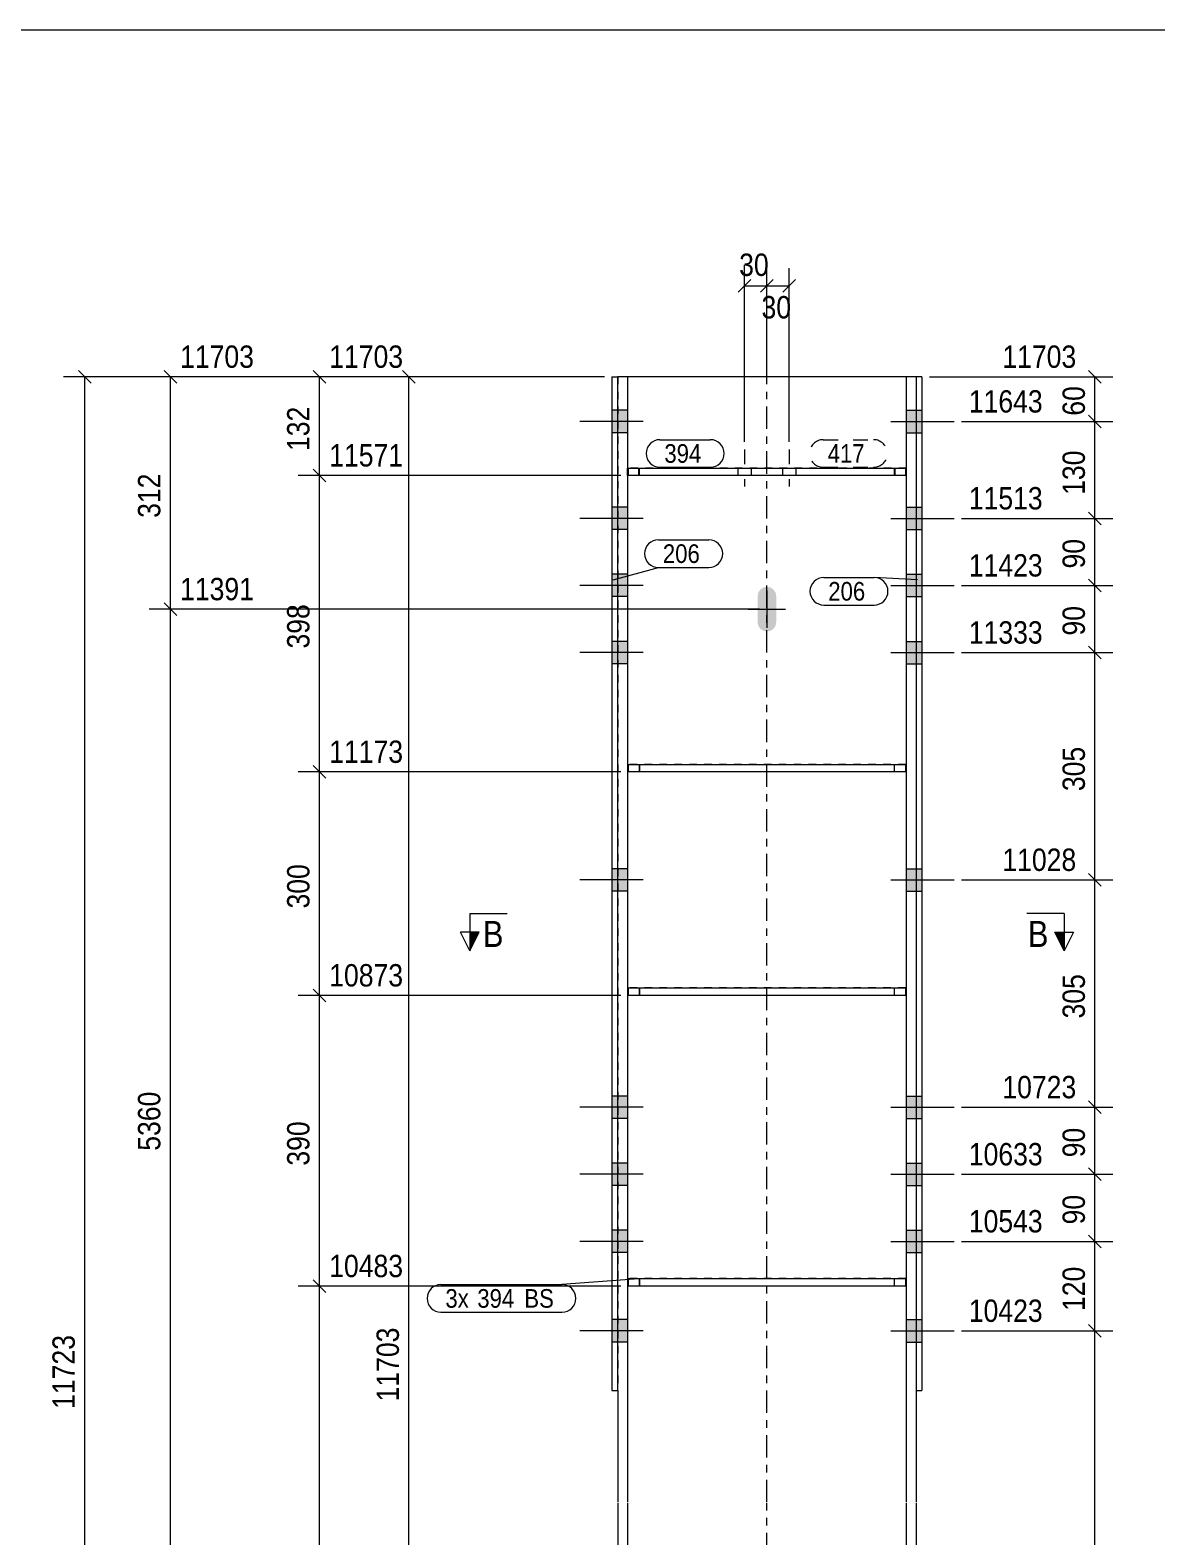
# Model space of a CAD drawing. Header units: millimetres. Extents: x 2 to 579, y 1 to 405.
# Drawn here: x 148.7 to 299.7, y 203 to 405 of the extents above; entities that cross this region are included whole.
import ezdxf

# ---------------------------------------------------------------- set-up
doc = ezdxf.new("R2010")
doc.units = ezdxf.units.MM
for name, pattern in [('XKITLINE00', [0]), ('XKITLINE01', [4, 1, -1, 1, -1]), ('XKITLINE02', [4, 2, -2]), ('XKITLINE03', [6, 3, -1, 1, -1])]:
    doc.linetypes.add(name, pattern=pattern)
for name, color, linetype, lineweight in [('Bolt', 3, 'Continuous', 0), ('Dimensions', 7, 'Continuous', 0), ('DrawingSheet', 5, 'Continuous', 0), ('Part', 2, 'Continuous', 0), ('PartMark', 7, 'Continuous', 0), ('Section', 6, 'Continuous', 0)]:
    doc.layers.add(name, color=color, linetype=linetype, lineweight=lineweight)
doc.styles.add('ARIAL', font='ARIAL.TTF')

# ---------------------------------------------------------------- blocks, each defined once
blk = doc.blocks.new('*A5')
at = {"layer": 'Bolt'}
blk.add_hatch(color=3, dxfattribs=at).paths.add_polyline_path([(247.53, 324.31), (247.05, 324.41), (246.65, 324.68), (246.38, 325.08), (246.28, 325.56), (246.28, 329.06), (246.38, 329.54), (246.65, 329.94), (247.05, 330.22), (247.53, 330.31), (248.01, 330.22), (248.42, 329.94), (248.69, 329.54), (248.78, 329.06), (248.78, 325.56), (248.69, 325.08), (248.42, 324.68), (248.01, 324.41)], flags=17)
at = {"layer": 'Bolt', "color": 3, "linetype": 'XKITLINE00', "lineweight": 0}
for p, q in [((247.53, 329.81), (247.53, 324.81)), ((245.03, 327.31), (250.03, 327.31))]:
    blk.add_line(p, q, dxfattribs=at)
blk = doc.blocks.new('*A7')
at = {"layer": 'Bolt'}
for points in [[(267.53, 350.99), (266.23, 350.99), (266.23, 353.99), (267.53, 353.99)], [(267.53, 350.99), (266.23, 350.99), (266.23, 353.99), (267.53, 353.99)], [(268.33, 350.99), (267.53, 350.99), (267.53, 353.99), (268.33, 353.99)], [(268.33, 350.99), (267.53, 350.99), (267.53, 353.99), (268.33, 353.99)], [(267.53, 337.99), (266.23, 337.99), (266.23, 340.99), (267.53, 340.99)], [(267.53, 337.99), (266.23, 337.99), (266.23, 340.99), (267.53, 340.99)], [(268.33, 337.99), (267.53, 337.99), (267.53, 340.99), (268.33, 340.99)], [(268.33, 337.99), (267.53, 337.99), (267.53, 340.99), (268.33, 340.99)], [(267.53, 328.99), (266.23, 328.99), (266.23, 331.99), (267.53, 331.99)], [(267.53, 328.99), (266.23, 328.99), (266.23, 331.99), (267.53, 331.99)], [(268.33, 328.99), (267.53, 328.99), (267.53, 331.99), (268.33, 331.99)], [(268.33, 328.99), (267.53, 328.99), (267.53, 331.99), (268.33, 331.99)], [(267.53, 319.99), (266.23, 319.99), (266.23, 322.99), (267.53, 322.99)], [(267.53, 319.99), (266.23, 319.99), (266.23, 322.99), (267.53, 322.99)], [(268.33, 319.99), (267.53, 319.99), (267.53, 322.99), (268.33, 322.99)], [(268.33, 319.99), (267.53, 319.99), (267.53, 322.99), (268.33, 322.99)], [(267.53, 289.49), (266.23, 289.49), (266.23, 292.49), (267.53, 292.49)], [(267.53, 289.49), (266.23, 289.49), (266.23, 292.49), (267.53, 292.49)], [(268.33, 289.49), (267.53, 289.49), (267.53, 292.49), (268.33, 292.49)], [(268.33, 289.49), (267.53, 289.49), (267.53, 292.49), (268.33, 292.49)], [(267.53, 258.99), (266.23, 258.99), (266.23, 261.99), (267.53, 261.99)], [(267.53, 258.99), (266.23, 258.99), (266.23, 261.99), (267.53, 261.99)], [(268.33, 258.99), (267.53, 258.99), (267.53, 261.99), (268.33, 261.99)], [(268.33, 258.99), (267.53, 258.99), (267.53, 261.99), (268.33, 261.99)], [(267.53, 249.99), (266.23, 249.99), (266.23, 252.99), (267.53, 252.99)], [(267.53, 249.99), (266.23, 249.99), (266.23, 252.99), (267.53, 252.99)], [(268.33, 249.99), (267.53, 249.99), (267.53, 252.99), (268.33, 252.99)], [(268.33, 249.99), (267.53, 249.99), (267.53, 252.99), (268.33, 252.99)], [(267.53, 240.99), (266.23, 240.99), (266.23, 243.99), (267.53, 243.99)], [(267.53, 240.99), (266.23, 240.99), (266.23, 243.99), (267.53, 243.99)], [(268.33, 240.99), (267.53, 240.99), (267.53, 243.99), (268.33, 243.99)], [(268.33, 240.99), (267.53, 240.99), (267.53, 243.99), (268.33, 243.99)], [(267.53, 228.99), (266.23, 228.99), (266.23, 231.99), (267.53, 231.99)], [(267.53, 228.99), (266.23, 228.99), (266.23, 231.99), (267.53, 231.99)], [(268.33, 228.99), (267.53, 228.99), (267.53, 231.99), (268.33, 231.99)], [(268.33, 228.99), (267.53, 228.99), (267.53, 231.99), (268.33, 231.99)]]:
    blk.add_hatch(color=3, dxfattribs=at).paths.add_polyline_path(points, flags=17)
at = {"layer": 'Bolt', "color": 3, "linetype": 'XKITLINE00', "lineweight": 0}
for p, q in [((266.23, 353.99), (267.53, 353.99)), ((266.23, 353.99), (267.53, 353.99)), ((267.53, 353.99), (268.33, 353.99)), ((267.53, 353.99), (268.33, 353.99)), ((264.13, 352.49), (272.63, 352.49)), ((264.13, 352.49), (272.63, 352.49)), ((266.23, 350.99), (267.53, 350.99)), ((266.23, 350.99), (267.53, 350.99)), ((267.53, 350.99), (268.33, 350.99)), ((267.53, 350.99), (268.33, 350.99)), ((264.13, 339.49), (272.63, 339.49)), ((264.13, 339.49), (272.63, 339.49)), ((266.23, 340.99), (267.53, 340.99)), ((266.23, 340.99), (267.53, 340.99)), ((267.53, 340.99), (268.33, 340.99)), ((267.53, 340.99), (268.33, 340.99)), ((266.23, 337.99), (267.53, 337.99)), ((266.23, 337.99), (267.53, 337.99)), ((267.53, 337.99), (268.33, 337.99)), ((267.53, 337.99), (268.33, 337.99)), ((266.23, 331.99), (267.53, 331.99)), ((266.23, 331.99), (267.53, 331.99)), ((267.53, 331.99), (268.33, 331.99)), ((267.53, 331.99), (268.33, 331.99)), ((264.13, 330.49), (272.63, 330.49)), ((264.13, 330.49), (272.63, 330.49)), ((266.23, 328.99), (267.53, 328.99)), ((266.23, 328.99), (267.53, 328.99)), ((267.53, 328.99), (268.33, 328.99)), ((267.53, 328.99), (268.33, 328.99)), ((264.13, 321.49), (272.63, 321.49)), ((264.13, 321.49), (272.63, 321.49)), ((266.23, 322.99), (267.53, 322.99)), ((266.23, 322.99), (267.53, 322.99)), ((267.53, 322.99), (268.33, 322.99)), ((267.53, 322.99), (268.33, 322.99)), ((266.23, 319.99), (267.53, 319.99)), ((266.23, 319.99), (267.53, 319.99)), ((267.53, 319.99), (268.33, 319.99)), ((267.53, 319.99), (268.33, 319.99)), ((264.13, 290.99), (272.63, 290.99)), ((264.13, 290.99), (272.63, 290.99)), ((266.23, 292.49), (267.53, 292.49)), ((266.23, 292.49), (267.53, 292.49)), ((267.53, 292.49), (268.33, 292.49)), ((267.53, 292.49), (268.33, 292.49)), ((266.23, 289.49), (267.53, 289.49)), ((266.23, 289.49), (267.53, 289.49)), ((267.53, 289.49), (268.33, 289.49)), ((267.53, 289.49), (268.33, 289.49)), ((266.23, 261.99), (267.53, 261.99)), ((266.23, 261.99), (267.53, 261.99)), ((267.53, 261.99), (268.33, 261.99)), ((267.53, 261.99), (268.33, 261.99)), ((264.13, 260.49), (272.63, 260.49)), ((264.13, 260.49), (272.63, 260.49)), ((266.23, 258.99), (267.53, 258.99)), ((266.23, 258.99), (267.53, 258.99)), ((267.53, 258.99), (268.33, 258.99)), ((267.53, 258.99), (268.33, 258.99)), ((266.23, 252.99), (267.53, 252.99)), ((266.23, 252.99), (267.53, 252.99)), ((267.53, 252.99), (268.33, 252.99)), ((267.53, 252.99), (268.33, 252.99)), ((264.13, 251.49), (272.63, 251.49)), ((264.13, 251.49), (272.63, 251.49)), ((266.23, 249.99), (267.53, 249.99)), ((266.23, 249.99), (267.53, 249.99)), ((267.53, 249.99), (268.33, 249.99)), ((267.53, 249.99), (268.33, 249.99)), ((264.13, 242.49), (272.63, 242.49)), ((264.13, 242.49), (272.63, 242.49)), ((266.23, 243.99), (267.53, 243.99)), ((266.23, 243.99), (267.53, 243.99)), ((267.53, 243.99), (268.33, 243.99)), ((267.53, 243.99), (268.33, 243.99)), ((266.23, 240.99), (267.53, 240.99)), ((266.23, 240.99), (267.53, 240.99)), ((267.53, 240.99), (268.33, 240.99)), ((267.53, 240.99), (268.33, 240.99)), ((264.13, 230.49), (272.63, 230.49)), ((264.13, 230.49), (272.63, 230.49)), ((266.23, 231.99), (267.53, 231.99)), ((266.23, 231.99), (267.53, 231.99)), ((267.53, 231.99), (268.33, 231.99)), ((267.53, 231.99), (268.33, 231.99)), ((266.23, 228.99), (267.53, 228.99)), ((266.23, 228.99), (267.53, 228.99)), ((267.53, 228.99), (268.33, 228.99)), ((267.53, 228.99), (268.33, 228.99))]:
    blk.add_line(p, q, dxfattribs=at)
blk = doc.blocks.new('*A8')
at = {"layer": 'Bolt'}
for points in [[(227.53, 350.99), (226.73, 350.99), (226.73, 353.99), (227.53, 353.99)], [(227.53, 350.99), (226.73, 350.99), (226.73, 353.99), (227.53, 353.99)], [(228.83, 350.99), (227.53, 350.99), (227.53, 353.99), (228.83, 353.99)], [(228.83, 350.99), (227.53, 350.99), (227.53, 353.99), (228.83, 353.99)], [(227.53, 337.99), (226.73, 337.99), (226.73, 340.99), (227.53, 340.99)], [(227.53, 337.99), (226.73, 337.99), (226.73, 340.99), (227.53, 340.99)], [(228.83, 337.99), (227.53, 337.99), (227.53, 340.99), (228.83, 340.99)], [(228.83, 337.99), (227.53, 337.99), (227.53, 340.99), (228.83, 340.99)], [(227.53, 328.99), (226.73, 328.99), (226.73, 331.99), (227.53, 331.99)], [(227.53, 328.99), (226.73, 328.99), (226.73, 331.99), (227.53, 331.99)], [(228.83, 328.99), (227.53, 328.99), (227.53, 331.99), (228.83, 331.99)], [(228.83, 328.99), (227.53, 328.99), (227.53, 331.99), (228.83, 331.99)], [(227.53, 319.99), (226.73, 319.99), (226.73, 322.99), (227.53, 322.99)], [(227.53, 319.99), (226.73, 319.99), (226.73, 322.99), (227.53, 322.99)], [(228.83, 319.99), (227.53, 319.99), (227.53, 322.99), (228.83, 322.99)], [(228.83, 319.99), (227.53, 319.99), (227.53, 322.99), (228.83, 322.99)], [(227.53, 289.49), (226.73, 289.49), (226.73, 292.49), (227.53, 292.49)], [(227.53, 289.49), (226.73, 289.49), (226.73, 292.49), (227.53, 292.49)], [(228.83, 289.49), (227.53, 289.49), (227.53, 292.49), (228.83, 292.49)], [(228.83, 289.49), (227.53, 289.49), (227.53, 292.49), (228.83, 292.49)], [(227.53, 258.99), (226.73, 258.99), (226.73, 261.99), (227.53, 261.99)], [(227.53, 258.99), (226.73, 258.99), (226.73, 261.99), (227.53, 261.99)], [(228.83, 258.99), (227.53, 258.99), (227.53, 261.99), (228.83, 261.99)], [(228.83, 258.99), (227.53, 258.99), (227.53, 261.99), (228.83, 261.99)], [(227.53, 249.99), (226.73, 249.99), (226.73, 252.99), (227.53, 252.99)], [(227.53, 249.99), (226.73, 249.99), (226.73, 252.99), (227.53, 252.99)], [(228.83, 249.99), (227.53, 249.99), (227.53, 252.99), (228.83, 252.99)], [(228.83, 249.99), (227.53, 249.99), (227.53, 252.99), (228.83, 252.99)], [(227.53, 240.99), (226.73, 240.99), (226.73, 243.99), (227.53, 243.99)], [(227.53, 240.99), (226.73, 240.99), (226.73, 243.99), (227.53, 243.99)], [(228.83, 240.99), (227.53, 240.99), (227.53, 243.99), (228.83, 243.99)], [(228.83, 240.99), (227.53, 240.99), (227.53, 243.99), (228.83, 243.99)], [(227.53, 228.99), (226.73, 228.99), (226.73, 231.99), (227.53, 231.99)], [(227.53, 228.99), (226.73, 228.99), (226.73, 231.99), (227.53, 231.99)], [(228.83, 228.99), (227.53, 228.99), (227.53, 231.99), (228.83, 231.99)], [(228.83, 228.99), (227.53, 228.99), (227.53, 231.99), (228.83, 231.99)]]:
    blk.add_hatch(color=3, dxfattribs=at).paths.add_polyline_path(points, flags=17)
at = {"layer": 'Bolt', "color": 3, "linetype": 'XKITLINE00', "lineweight": 0}
for p, q in [((227.53, 353.99), (226.73, 353.99)), ((227.53, 353.99), (226.73, 353.99)), ((228.83, 353.99), (227.53, 353.99)), ((228.83, 353.99), (227.53, 353.99)), ((230.93, 352.49), (222.43, 352.49)), ((230.93, 352.49), (222.43, 352.49)), ((227.53, 350.99), (226.73, 350.99)), ((227.53, 350.99), (226.73, 350.99)), ((228.83, 350.99), (227.53, 350.99)), ((228.83, 350.99), (227.53, 350.99)), ((230.93, 339.49), (222.43, 339.49)), ((230.93, 339.49), (222.43, 339.49)), ((227.53, 340.99), (226.73, 340.99)), ((227.53, 340.99), (226.73, 340.99)), ((228.83, 340.99), (227.53, 340.99)), ((228.83, 340.99), (227.53, 340.99)), ((227.53, 337.99), (226.73, 337.99)), ((227.53, 337.99), (226.73, 337.99)), ((228.83, 337.99), (227.53, 337.99)), ((228.83, 337.99), (227.53, 337.99)), ((227.53, 331.99), (226.73, 331.99)), ((227.53, 331.99), (226.73, 331.99)), ((228.83, 331.99), (227.53, 331.99)), ((228.83, 331.99), (227.53, 331.99)), ((230.93, 330.49), (222.43, 330.49)), ((230.93, 330.49), (222.43, 330.49)), ((227.53, 328.99), (226.73, 328.99)), ((227.53, 328.99), (226.73, 328.99)), ((228.83, 328.99), (227.53, 328.99)), ((228.83, 328.99), (227.53, 328.99)), ((230.93, 321.49), (222.43, 321.49)), ((230.93, 321.49), (222.43, 321.49)), ((227.53, 322.99), (226.73, 322.99)), ((227.53, 322.99), (226.73, 322.99)), ((228.83, 322.99), (227.53, 322.99)), ((228.83, 322.99), (227.53, 322.99)), ((227.53, 319.99), (226.73, 319.99)), ((227.53, 319.99), (226.73, 319.99)), ((228.83, 319.99), (227.53, 319.99)), ((228.83, 319.99), (227.53, 319.99)), ((230.93, 290.99), (222.43, 290.99)), ((230.93, 290.99), (222.43, 290.99)), ((227.53, 292.49), (226.73, 292.49)), ((227.53, 292.49), (226.73, 292.49)), ((228.83, 292.49), (227.53, 292.49)), ((228.83, 292.49), (227.53, 292.49)), ((227.53, 289.49), (226.73, 289.49)), ((227.53, 289.49), (226.73, 289.49)), ((228.83, 289.49), (227.53, 289.49)), ((228.83, 289.49), (227.53, 289.49)), ((227.53, 261.99), (226.73, 261.99)), ((227.53, 261.99), (226.73, 261.99)), ((228.83, 261.99), (227.53, 261.99)), ((228.83, 261.99), (227.53, 261.99)), ((230.93, 260.49), (222.43, 260.49)), ((230.93, 260.49), (222.43, 260.49)), ((227.53, 258.99), (226.73, 258.99)), ((227.53, 258.99), (226.73, 258.99)), ((228.83, 258.99), (227.53, 258.99)), ((228.83, 258.99), (227.53, 258.99)), ((227.53, 252.99), (226.73, 252.99)), ((227.53, 252.99), (226.73, 252.99)), ((228.83, 252.99), (227.53, 252.99)), ((228.83, 252.99), (227.53, 252.99)), ((230.93, 251.49), (222.43, 251.49)), ((230.93, 251.49), (222.43, 251.49)), ((227.53, 249.99), (226.73, 249.99)), ((227.53, 249.99), (226.73, 249.99)), ((228.83, 249.99), (227.53, 249.99)), ((228.83, 249.99), (227.53, 249.99)), ((230.93, 242.49), (222.43, 242.49)), ((230.93, 242.49), (222.43, 242.49)), ((227.53, 243.99), (226.73, 243.99)), ((227.53, 243.99), (226.73, 243.99)), ((228.83, 243.99), (227.53, 243.99)), ((228.83, 243.99), (227.53, 243.99)), ((227.53, 240.99), (226.73, 240.99)), ((227.53, 240.99), (226.73, 240.99)), ((228.83, 240.99), (227.53, 240.99)), ((228.83, 240.99), (227.53, 240.99)), ((230.93, 230.49), (222.43, 230.49)), ((230.93, 230.49), (222.43, 230.49)), ((227.53, 231.99), (226.73, 231.99)), ((227.53, 231.99), (226.73, 231.99)), ((228.83, 231.99), (227.53, 231.99)), ((228.83, 231.99), (227.53, 231.99)), ((227.53, 228.99), (226.73, 228.99)), ((227.53, 228.99), (226.73, 228.99)), ((228.83, 228.99), (227.53, 228.99)), ((228.83, 228.99), (227.53, 228.99))]:
    blk.add_line(p, q, dxfattribs=at)
blk = doc.blocks.new('*A11')
at = {"layer": 'Bolt', "color": 3, "linetype": 'XKITLINE02', "lineweight": 0}
for p, q in [((244.53, 348.75), (244.53, 343.75)), ((244.53, 348.75), (244.53, 343.75)), ((250.53, 348.75), (250.53, 343.75)), ((250.53, 348.75), (250.53, 343.75)), ((243.63, 346.25), (243.63, 345.25)), ((243.63, 346.25), (243.63, 345.25)), ((245.43, 346.25), (245.43, 345.25)), ((245.43, 346.25), (245.43, 345.25)), ((249.63, 346.25), (249.63, 345.25)), ((249.63, 346.25), (249.63, 345.25)), ((251.43, 346.25), (251.43, 345.25)), ((251.43, 346.25), (251.43, 345.25))]:
    blk.add_line(p, q, dxfattribs=at)
blk = doc.blocks.new('*A12')
at = {"layer": 'Part', "color": 7, "linetype": 'XKITLINE03', "lineweight": 0}
for p, q in [((247.53, 207.49), (247.53, 368.49)), ((247.53, 134.39), (247.53, 207.39))]:
    blk.add_line(p, q, dxfattribs=at)
at = {"layer": 'Part', "color": 2, "linetype": 'XKITLINE00', "lineweight": 0}
for p, q in [((267.53, 358.49), (227.53, 358.49)), ((228.83, 358.49), (228.83, 207.49)), ((266.23, 358.49), (266.23, 207.49)), ((227.53, 222.49), (227.53, 207.49)), ((267.53, 222.49), (267.53, 207.49)), ((227.53, 207.39), (227.53, 134.39)), ((228.83, 207.39), (228.83, 170.27)), ((266.23, 207.39), (266.23, 170.27)), ((267.53, 207.39), (267.53, 134.39))]:
    blk.add_line(p, q, dxfattribs=at)
at = {"layer": 'Part', "color": 7, "linetype": 'XKITLINE01', "lineweight": 0}
for p, q in [((227.53, 358.49), (227.53, 222.49)), ((267.53, 358.49), (267.53, 222.49))]:
    blk.add_line(p, q, dxfattribs=at)
blk = doc.blocks.new('*A13')
at = {"layer": 'Part', "color": 2, "linetype": 'XKITLINE00', "lineweight": 0}
for p, q in [((228.93, 346.25), (266.13, 346.25)), ((228.93, 346.25), (228.93, 345.25)), ((266.13, 346.25), (266.13, 345.25)), ((266.13, 345.25), (228.93, 345.25))]:
    blk.add_line(p, q, dxfattribs=at)
at = {"layer": 'Part', "color": 7, "linetype": 'XKITLINE01', "lineweight": 0}
for p, q in [((230.43, 345.25), (230.43, 346.25)), ((264.63, 345.25), (264.63, 346.25))]:
    blk.add_line(p, q, dxfattribs=at)
blk = doc.blocks.new('*A14')
at = {"layer": 'Part', "color": 2, "linetype": 'XKITLINE00', "lineweight": 0}
for p, q in [((228.93, 306.49), (266.13, 306.49)), ((228.93, 306.49), (228.93, 305.49)), ((266.13, 305.49), (228.93, 305.49)), ((266.13, 306.49), (266.13, 305.49))]:
    blk.add_line(p, q, dxfattribs=at)
at = {"layer": 'Part', "color": 7, "linetype": 'XKITLINE01', "lineweight": 0}
for p, q in [((230.43, 305.49), (230.43, 306.49)), ((264.63, 305.49), (264.63, 306.49))]:
    blk.add_line(p, q, dxfattribs=at)
blk = doc.blocks.new('*A15')
at = {"layer": 'Part', "color": 7, "linetype": 'XKITLINE01', "lineweight": 0}
for p, q in [((266.13, 306.49), (228.93, 306.49)), ((228.93, 305.49), (228.93, 306.49)), ((266.13, 305.49), (228.93, 305.49)), ((230.43, 306.49), (230.43, 305.49)), ((264.63, 305.49), (264.63, 306.49)), ((266.13, 306.49), (266.13, 305.49))]:
    blk.add_line(p, q, dxfattribs=at)
blk = doc.blocks.new('*A16')
at = {"layer": 'Part', "color": 2, "linetype": 'XKITLINE00', "lineweight": 0}
for p, q in [((228.93, 276.49), (266.13, 276.49)), ((228.93, 276.49), (228.93, 275.49)), ((266.13, 275.49), (228.93, 275.49)), ((266.13, 276.49), (266.13, 275.49))]:
    blk.add_line(p, q, dxfattribs=at)
at = {"layer": 'Part', "color": 7, "linetype": 'XKITLINE01', "lineweight": 0}
for p, q in [((230.43, 275.49), (230.43, 276.49)), ((264.63, 275.49), (264.63, 276.49))]:
    blk.add_line(p, q, dxfattribs=at)
blk = doc.blocks.new('*A17')
at = {"layer": 'Part', "color": 7, "linetype": 'XKITLINE01', "lineweight": 0}
for p, q in [((266.13, 276.49), (228.93, 276.49)), ((228.93, 275.49), (228.93, 276.49)), ((266.13, 275.49), (228.93, 275.49)), ((230.43, 276.49), (230.43, 275.49)), ((264.63, 275.49), (264.63, 276.49)), ((266.13, 276.49), (266.13, 275.49))]:
    blk.add_line(p, q, dxfattribs=at)
blk = doc.blocks.new('*A18')
at = {"layer": 'Part', "color": 2, "linetype": 'XKITLINE00', "lineweight": 0}
for p, q in [((228.93, 237.49), (266.13, 237.49)), ((228.93, 237.49), (228.93, 236.49)), ((266.13, 236.49), (228.93, 236.49)), ((266.13, 237.49), (266.13, 236.49))]:
    blk.add_line(p, q, dxfattribs=at)
at = {"layer": 'Part', "color": 7, "linetype": 'XKITLINE01', "lineweight": 0}
for p, q in [((230.43, 236.49), (230.43, 237.49)), ((264.63, 236.49), (264.63, 237.49))]:
    blk.add_line(p, q, dxfattribs=at)
blk = doc.blocks.new('*A19')
at = {"layer": 'Part', "color": 7, "linetype": 'XKITLINE01', "lineweight": 0}
for p, q in [((266.13, 237.49), (228.93, 237.49)), ((228.93, 236.49), (228.93, 237.49)), ((266.13, 236.49), (228.93, 236.49)), ((230.43, 237.49), (230.43, 236.49)), ((264.63, 236.49), (264.63, 237.49)), ((266.13, 237.49), (266.13, 236.49))]:
    blk.add_line(p, q, dxfattribs=at)
blk = doc.blocks.new('*A21')
at = {"layer": 'Part', "color": 2, "linetype": 'XKITLINE00', "lineweight": 0}
for p, q in [((268.33, 358.49), (267.53, 358.49)), ((267.53, 358.49), (267.53, 222.49)), ((268.33, 358.49), (268.33, 222.49)), ((267.53, 222.49), (268.33, 222.49))]:
    blk.add_line(p, q, dxfattribs=at)
blk = doc.blocks.new('*A22')
at = {"layer": 'Part', "color": 2, "linetype": 'XKITLINE00', "lineweight": 0}
for p, q in [((226.73, 358.49), (227.53, 358.49)), ((226.73, 358.49), (226.73, 222.49)), ((227.53, 222.49), (227.53, 358.49)), ((226.73, 222.49), (227.53, 222.49))]:
    blk.add_line(p, q, dxfattribs=at)
blk = doc.blocks.new('*A25')
at = {"layer": 'Part', "color": 7, "linetype": 'XKITLINE01', "lineweight": 0}
for p, q in [((266.23, 346.25), (228.83, 346.25)), ((228.83, 345.25), (228.83, 346.25)), ((230.33, 346.25), (230.33, 345.25)), ((264.73, 345.25), (264.73, 346.25)), ((266.23, 346.25), (266.23, 345.25)), ((266.23, 345.25), (228.83, 345.25))]:
    blk.add_line(p, q, dxfattribs=at)
blk = doc.blocks.new('*A61')
at = {"layer": 'DrawingSheet', "color": 5, "linetype": 'XKITLINE00', "lineweight": 0}
blk.add_line((579, 405), (5, 405), dxfattribs=at)
blk = doc.blocks.new('*A69')
at = {"layer": 'Dimensions', "color": 7, "linetype": 'XKITLINE00', "lineweight": 0}
for p, q in [((225.73, 358.49), (153.21, 358.49)), ((155.21, 359.34), (156.91, 357.64)), ((156.06, 92.67), (156.06, 358.49))]:
    blk.add_line(p, q, dxfattribs=at)
at = {"layer": 'Dimensions', "color": 3}
blk.add_point((156.06, 358.49), dxfattribs=at)
at = {"layer": 'Dimensions', "color": 3, "style": 'ARIAL', "width": 0.85}
blk.add_text('11723', height=3, rotation=90.0002, dxfattribs=at).set_placement((154.71, 220.02))
blk = doc.blocks.new('*A71')
at = {"layer": 'Dimensions', "color": 7, "linetype": 'XKITLINE00', "lineweight": 0}
for p, q in [((186.68, 346.1), (188.38, 344.4)), ((227.93, 345.25), (184.68, 345.25)), ((187.53, 305.49), (187.53, 345.25)), ((227.93, 305.49), (184.68, 305.49)), ((186.68, 306.34), (188.38, 304.64))]:
    blk.add_line(p, q, dxfattribs=at)
at = {"layer": 'Dimensions', "color": 3}
for p in [(187.53, 345.25), (187.53, 305.49)]:
    blk.add_point(p, dxfattribs=at)
at = {"layer": 'Dimensions', "color": 3, "style": 'ARIAL', "width": 0.85}
blk.add_text('11571', height=3, dxfattribs=at).set_placement((188.83, 346.45))
blk.add_text('398', height=3, rotation=90.0002, dxfattribs=at).set_placement((186.18, 322.03))
blk = doc.blocks.new('*A72')
at = {"layer": 'Dimensions', "color": 7, "linetype": 'XKITLINE00', "lineweight": 0}
for p, q in [((225.73, 358.49), (184.68, 358.49)), ((186.68, 359.34), (188.38, 357.64)), ((187.53, 345.25), (187.53, 358.49)), ((186.68, 346.1), (188.38, 344.4)), ((227.93, 345.25), (184.68, 345.25))]:
    blk.add_line(p, q, dxfattribs=at)
at = {"layer": 'Dimensions', "color": 3}
for p in [(187.53, 358.49), (187.53, 345.25)]:
    blk.add_point(p, dxfattribs=at)
at = {"layer": 'Dimensions', "color": 3, "style": 'ARIAL', "width": 0.85}
blk.add_text('11703', height=3, dxfattribs=at).set_placement((188.83, 359.69))
blk.add_text('132', height=3, rotation=90.0002, dxfattribs=at).set_placement((186.18, 348.53))
blk = doc.blocks.new('*A73')
at = {"layer": 'Dimensions', "color": 7, "linetype": 'XKITLINE00', "lineweight": 0}
for p, q in [((273.63, 230.49), (293.93, 230.49)), ((290.68, 231.34), (292.38, 229.64)), ((291.53, 94.67), (291.53, 230.49)), ((291.53, 101.89), (291.53, 94.67)), ((291.03, 97.17), (291.53, 94.67)), ((292.03, 97.17), (291.53, 94.67)), ((290.68, 95.52), (292.38, 93.82)), ((268.53, 94.67), (293.93, 94.67)), ((268.53, 94.67), (293.93, 94.67))]:
    blk.add_line(p, q, dxfattribs=at)
at = {"layer": 'Dimensions', "color": 3}
for p in [(291.53, 230.49), (291.53, 94.67)]:
    blk.add_point(p, dxfattribs=at)
at = {"layer": 'Dimensions', "color": 7}
blk.add_point((291.53, 94.67), dxfattribs=at)
at = {"layer": 'Dimensions', "color": 3, "style": 'ARIAL', "width": 0.85}
blk.add_text('10423', height=3, dxfattribs=at).set_placement((274.61, 231.69))
for s, p in [('10423', (290.18, 157.02)), ('RD', (290.33, 96.11))]:
    blk.add_text(s, height=3, rotation=90.0002, dxfattribs=at).set_placement(p)
blk = doc.blocks.new('*A74')
at = {"layer": 'Dimensions', "color": 7, "linetype": 'XKITLINE00', "lineweight": 0}
for p, q in [((273.63, 242.49), (293.93, 242.49)), ((290.68, 243.34), (292.38, 241.64)), ((291.53, 230.49), (291.53, 242.49)), ((273.63, 230.49), (293.93, 230.49)), ((290.68, 231.34), (292.38, 229.64))]:
    blk.add_line(p, q, dxfattribs=at)
at = {"layer": 'Dimensions', "color": 3}
for p in [(291.53, 242.49), (291.53, 230.49)]:
    blk.add_point(p, dxfattribs=at)
at = {"layer": 'Dimensions', "color": 3, "style": 'ARIAL', "width": 0.85}
blk.add_text('10543', height=3, dxfattribs=at).set_placement((274.61, 243.69))
blk.add_text('120', height=3, rotation=90.0002, dxfattribs=at).set_placement((290.18, 233.15))
blk = doc.blocks.new('*A75')
at = {"layer": 'Dimensions', "color": 7, "linetype": 'XKITLINE00', "lineweight": 0}
for p, q in [((273.63, 251.49), (293.93, 251.49)), ((290.68, 252.34), (292.38, 250.64)), ((291.53, 242.49), (291.53, 251.49)), ((273.63, 242.49), (293.93, 242.49)), ((290.68, 243.34), (292.38, 241.64))]:
    blk.add_line(p, q, dxfattribs=at)
at = {"layer": 'Dimensions', "color": 3}
for p in [(291.53, 251.49), (291.53, 242.49)]:
    blk.add_point(p, dxfattribs=at)
at = {"layer": 'Dimensions', "color": 3, "style": 'ARIAL', "width": 0.85}
blk.add_text('10633', height=3, dxfattribs=at).set_placement((274.61, 252.69))
blk.add_text('90', height=3, rotation=90.0002, dxfattribs=at).set_placement((290.18, 244.77))
blk = doc.blocks.new('*A76')
at = {"layer": 'Dimensions', "color": 7, "linetype": 'XKITLINE00', "lineweight": 0}
for p, q in [((290.68, 261.34), (292.38, 259.64)), ((273.63, 260.49), (293.93, 260.49)), ((291.53, 251.49), (291.53, 260.49)), ((273.63, 251.49), (293.93, 251.49)), ((290.68, 252.34), (292.38, 250.64))]:
    blk.add_line(p, q, dxfattribs=at)
at = {"layer": 'Dimensions', "color": 3}
for p in [(291.53, 260.49), (291.53, 251.49)]:
    blk.add_point(p, dxfattribs=at)
at = {"layer": 'Dimensions', "color": 3, "style": 'ARIAL', "width": 0.85}
blk.add_text('10723', height=3, dxfattribs=at).set_placement((279.11, 261.69))
blk.add_text('90', height=3, rotation=90.0002, dxfattribs=at).set_placement((290.18, 253.77))
blk = doc.blocks.new('*A77')
at = {"layer": 'Dimensions', "color": 7, "linetype": 'XKITLINE00', "lineweight": 0}
for p, q in [((273.63, 290.99), (293.93, 290.99)), ((290.68, 291.84), (292.38, 290.14)), ((291.53, 260.49), (291.53, 290.99)), ((290.68, 261.34), (292.38, 259.64)), ((273.63, 260.49), (293.93, 260.49))]:
    blk.add_line(p, q, dxfattribs=at)
at = {"layer": 'Dimensions', "color": 3}
for p in [(291.53, 290.99), (291.53, 260.49)]:
    blk.add_point(p, dxfattribs=at)
at = {"layer": 'Dimensions', "color": 3, "style": 'ARIAL', "width": 0.85}
blk.add_text('11028', height=3, dxfattribs=at).set_placement((279.11, 292.19))
blk.add_text('305', height=3, rotation=90.0002, dxfattribs=at).set_placement((290.18, 272.4))
blk = doc.blocks.new('*A78')
at = {"layer": 'Dimensions', "color": 7, "linetype": 'XKITLINE00', "lineweight": 0}
for p, q in [((273.63, 321.49), (293.93, 321.49)), ((290.68, 322.34), (292.38, 320.64)), ((291.53, 290.99), (291.53, 321.49)), ((273.63, 290.99), (293.93, 290.99)), ((290.68, 291.84), (292.38, 290.14))]:
    blk.add_line(p, q, dxfattribs=at)
at = {"layer": 'Dimensions', "color": 3}
for p in [(291.53, 321.49), (291.53, 290.99)]:
    blk.add_point(p, dxfattribs=at)
at = {"layer": 'Dimensions', "color": 3, "style": 'ARIAL', "width": 0.85}
blk.add_text('11333', height=3, dxfattribs=at).set_placement((274.61, 322.69))
blk.add_text('305', height=3, rotation=90.0002, dxfattribs=at).set_placement((290.18, 302.9))
blk = doc.blocks.new('*A79')
at = {"layer": 'Dimensions', "color": 7, "linetype": 'XKITLINE00', "lineweight": 0}
for p, q in [((290.68, 331.34), (292.38, 329.64)), ((273.63, 330.49), (293.93, 330.49)), ((291.53, 321.49), (291.53, 330.49)), ((273.63, 321.49), (293.93, 321.49)), ((290.68, 322.34), (292.38, 320.64))]:
    blk.add_line(p, q, dxfattribs=at)
at = {"layer": 'Dimensions', "color": 3}
for p in [(291.53, 330.49), (291.53, 321.49)]:
    blk.add_point(p, dxfattribs=at)
at = {"layer": 'Dimensions', "color": 3, "style": 'ARIAL', "width": 0.85}
blk.add_text('11423', height=3, dxfattribs=at).set_placement((274.61, 331.69))
blk.add_text('90', height=3, rotation=90.0002, dxfattribs=at).set_placement((290.18, 323.77))
blk = doc.blocks.new('*A80')
at = {"layer": 'Dimensions', "color": 7, "linetype": 'XKITLINE00', "lineweight": 0}
for p, q in [((273.63, 339.49), (293.93, 339.49)), ((290.68, 340.34), (292.38, 338.64)), ((291.53, 330.49), (291.53, 339.49)), ((290.68, 331.34), (292.38, 329.64)), ((273.63, 330.49), (293.93, 330.49))]:
    blk.add_line(p, q, dxfattribs=at)
at = {"layer": 'Dimensions', "color": 3}
for p in [(291.53, 339.49), (291.53, 330.49)]:
    blk.add_point(p, dxfattribs=at)
at = {"layer": 'Dimensions', "color": 3, "style": 'ARIAL', "width": 0.85}
blk.add_text('11513', height=3, dxfattribs=at).set_placement((274.61, 340.69))
blk.add_text('90', height=3, rotation=90.0002, dxfattribs=at).set_placement((290.18, 332.77))
blk = doc.blocks.new('*A81')
at = {"layer": 'Dimensions', "color": 7, "linetype": 'XKITLINE00', "lineweight": 0}
for p, q in [((273.63, 352.49), (293.93, 352.49)), ((290.68, 353.34), (292.38, 351.64)), ((291.53, 339.49), (291.53, 352.49)), ((273.63, 339.49), (293.93, 339.49)), ((290.68, 340.34), (292.38, 338.64))]:
    blk.add_line(p, q, dxfattribs=at)
at = {"layer": 'Dimensions', "color": 3}
for p in [(291.53, 352.49), (291.53, 339.49)]:
    blk.add_point(p, dxfattribs=at)
at = {"layer": 'Dimensions', "color": 3, "style": 'ARIAL', "width": 0.85}
blk.add_text('11643', height=3, dxfattribs=at).set_placement((274.61, 353.69))
blk.add_text('130', height=3, rotation=90.0002, dxfattribs=at).set_placement((290.18, 342.65))
blk = doc.blocks.new('*A82')
at = {"layer": 'Dimensions', "color": 7, "linetype": 'XKITLINE00', "lineweight": 0}
for p, q in [((269.33, 358.49), (293.93, 358.49)), ((290.68, 359.34), (292.38, 357.64)), ((291.53, 352.49), (291.53, 358.49)), ((273.63, 352.49), (293.93, 352.49)), ((290.68, 353.34), (292.38, 351.64))]:
    blk.add_line(p, q, dxfattribs=at)
at = {"layer": 'Dimensions', "color": 3}
for p in [(291.53, 358.49), (291.53, 352.49)]:
    blk.add_point(p, dxfattribs=at)
at = {"layer": 'Dimensions', "color": 3, "style": 'ARIAL', "width": 0.85}
blk.add_text('11703', height=3, dxfattribs=at).set_placement((279.11, 359.69))
blk.add_text('60', height=3, rotation=90.0002, dxfattribs=at).set_placement((290.18, 353.27))
blk = doc.blocks.new('*A85')
at = {"layer": 'Dimensions', "color": 7, "linetype": 'XKITLINE00', "lineweight": 0}
for p, q in [((244.53, 349.75), (244.53, 373.52)), ((247.53, 359.49), (247.53, 373.52)), ((245.38, 371.52), (243.68, 369.82)), ((244.53, 370.67), (247.53, 370.67)), ((248.38, 371.52), (246.68, 369.82))]:
    blk.add_line(p, q, dxfattribs=at)
at = {"layer": 'Dimensions', "color": 3}
for p in [(244.53, 370.67), (247.53, 370.67)]:
    blk.add_point(p, dxfattribs=at)
at = {"layer": 'Dimensions', "color": 3, "style": 'ARIAL', "width": 0.85}
blk.add_text('30', height=3, dxfattribs=at).set_placement((243.81, 372.02))
blk = doc.blocks.new('*A86')
at = {"layer": 'Dimensions', "color": 7, "linetype": 'XKITLINE00', "lineweight": 0}
for p, q in [((247.53, 359.49), (247.53, 373.07)), ((250.53, 349.75), (250.53, 373.07)), ((248.38, 371.52), (246.68, 369.82)), ((247.53, 370.67), (250.53, 370.67)), ((251.38, 371.52), (249.68, 369.82))]:
    blk.add_line(p, q, dxfattribs=at)
at = {"layer": 'Dimensions', "color": 3}
for p in [(247.53, 370.67), (250.53, 370.67)]:
    blk.add_point(p, dxfattribs=at)
at = {"layer": 'Dimensions', "color": 3, "style": 'ARIAL', "width": 0.85}
blk.add_text('30', height=3, dxfattribs=at).set_placement((246.81, 366.32))
blk = doc.blocks.new('*A88')
at = {"layer": 'PartMark', "color": 7, "linetype": 'XKITLINE02', "lineweight": 0}
for p, q in [((255.08, 350.05), (261.84, 350.05)), ((255.08, 346.35), (261.84, 346.35))]:
    blk.add_line(p, q, dxfattribs=at)
for centre, start, end in [((255.08, 348.2), 90, 270), ((261.84, 348.2), 270, 90)]:
    blk.add_arc(centre, 1.85, start, end, dxfattribs=at)
at = {"layer": 'PartMark', "color": 3, "style": 'ARIAL', "width": 0.85}
blk.add_text('417', height=2.5, dxfattribs=at).set_placement((255.68, 346.95))
blk = doc.blocks.new('*A89')
at = {"layer": 'PartMark', "color": 7, "linetype": 'XKITLINE00', "lineweight": 0}
for p, q in [((232.98, 336.61), (239.75, 336.61)), ((226.92, 331.26), (232.98, 332.91)), ((232.98, 332.91), (239.75, 332.91))]:
    blk.add_line(p, q, dxfattribs=at)
for centre, start, end in [((232.98, 334.76), 90, 270), ((239.75, 334.76), 270, 90)]:
    blk.add_arc(centre, 1.85, start, end, dxfattribs=at)
at = {"layer": 'PartMark', "color": 3, "style": 'ARIAL', "width": 0.85}
blk.add_text('206', height=2.5, dxfattribs=at).set_placement((233.58, 333.51))
blk = doc.blocks.new('*A90')
at = {"layer": 'PartMark', "color": 7, "linetype": 'XKITLINE00', "lineweight": 0}
for p, q in [((255.16, 331.56), (261.92, 331.56)), ((267.72, 331.26), (261.92, 331.56)), ((255.16, 327.86), (261.92, 327.86))]:
    blk.add_line(p, q, dxfattribs=at)
for centre, start, end in [((255.16, 329.71), 90, 270), ((261.92, 329.71), 270, 90)]:
    blk.add_arc(centre, 1.85, start, end, dxfattribs=at)
at = {"layer": 'PartMark', "color": 3, "style": 'ARIAL', "width": 0.85}
blk.add_text('206', height=2.5, dxfattribs=at).set_placement((255.76, 328.46))
blk = doc.blocks.new('*A92')
at = {"layer": 'PartMark', "color": 7, "linetype": 'XKITLINE00', "lineweight": 0}
for p, q in [((233.18, 350.05), (239.94, 350.05)), ((233.18, 346.35), (239.94, 346.35))]:
    blk.add_line(p, q, dxfattribs=at)
for centre, start, end in [((233.18, 348.2), 90, 270), ((239.94, 348.2), 270, 90)]:
    blk.add_arc(centre, 1.85, start, end, dxfattribs=at)
at = {"layer": 'PartMark', "color": 3, "style": 'ARIAL', "width": 0.85}
blk.add_text('394', height=2.5, dxfattribs=at).set_placement((233.78, 346.95))
blk = doc.blocks.new('*A95')
at = {"layer": 'PartMark', "color": 7, "linetype": 'XKITLINE00', "lineweight": 0}
for p, q in [((203.81, 236.69), (220.05, 236.69)), ((229.71, 237.42), (220.05, 236.69)), ((203.81, 232.99), (220.05, 232.99))]:
    blk.add_line(p, q, dxfattribs=at)
for centre, start, end in [((203.81, 234.84), 90, 270), ((220.05, 234.84), 270, 90)]:
    blk.add_arc(centre, 1.85, start, end, dxfattribs=at)
at = {"layer": 'PartMark', "color": 3, "style": 'ARIAL', "width": 0.85}
for s, p in [('3x', (204.41, 233.59)), ('394', (208.69, 233.59)), ('BS', (215, 233.59))]:
    blk.add_text(s, height=2.5, dxfattribs=at).set_placement(p)
blk = doc.blocks.new('*A96')
at = {"layer": 'Section'}
for points in [[(208.93, 283.99), (207.68, 281.49), (207.68, 283.99)], [(287.39, 283.99), (287.39, 281.49), (286.14, 283.99)]]:
    blk.add_hatch(color=3, dxfattribs=at).paths.add_polyline_path(points, flags=17)
at = {"layer": 'Section', "color": 1, "linetype": 'XKITLINE00', "lineweight": 0}
for p, q in [((207.68, 286.49), (212.68, 286.49)), ((207.68, 286.49), (207.68, 281.49)), ((287.39, 286.49), (282.39, 286.49)), ((287.39, 286.49), (287.39, 281.49))]:
    blk.add_line(p, q, dxfattribs=at)
at = {"layer": 'Section', "color": 3, "linetype": 'XKITLINE00', "lineweight": 0}
for p, q in [((207.68, 281.49), (206.43, 283.99)), ((208.93, 283.99), (206.43, 283.99)), ((207.68, 281.49), (208.93, 283.99)), ((286.14, 283.99), (288.64, 283.99)), ((287.39, 281.49), (286.14, 283.99)), ((288.64, 283.99), (287.39, 281.49))]:
    blk.add_line(p, q, dxfattribs=at)
at = {"layer": 'Section', "color": 7, "style": 'ARIAL', "width": 0.85}
for p in [(209.43, 281.99), (282.52, 281.99)]:
    blk.add_text('B', height=3.5, dxfattribs=at).set_placement(p)
blk = doc.blocks.new('*A99')
at = {"layer": 'Dimensions', "color": 7, "linetype": 'XKITLINE00', "lineweight": 0}
for p, q in [((225.73, 358.49), (196.68, 358.49)), ((198.68, 359.34), (200.38, 357.64)), ((199.53, 94.67), (199.53, 358.49))]:
    blk.add_line(p, q, dxfattribs=at)
at = {"layer": 'Dimensions', "color": 3}
blk.add_point((199.53, 358.49), dxfattribs=at)
at = {"layer": 'Dimensions', "color": 3, "style": 'ARIAL', "width": 0.85}
blk.add_text('11703', height=3, rotation=90.0002, dxfattribs=at).set_placement((198.18, 221.02))
blk = doc.blocks.new('*A103')
at = {"layer": 'Dimensions', "color": 7, "linetype": 'XKITLINE00', "lineweight": 0}
for p, q in [((246.53, 327.31), (164.68, 327.31)), ((166.68, 328.16), (168.38, 326.46)), ((167.53, 190.89), (167.53, 327.31)), ((246.53, 190.89), (164.68, 190.89)), ((166.68, 191.74), (168.38, 190.04))]:
    blk.add_line(p, q, dxfattribs=at)
at = {"layer": 'Dimensions', "color": 3}
for p in [(167.53, 327.31), (167.53, 190.89)]:
    blk.add_point(p, dxfattribs=at)
at = {"layer": 'Dimensions', "color": 3, "style": 'ARIAL', "width": 0.85}
blk.add_text('11391', height=3, dxfattribs=at).set_placement((168.83, 328.51))
blk.add_text('5360', height=3, rotation=90.0002, dxfattribs=at).set_placement((166.18, 254.65))
blk = doc.blocks.new('*A104')
at = {"layer": 'Dimensions', "color": 7, "linetype": 'XKITLINE00', "lineweight": 0}
for p, q in [((225.73, 358.49), (164.68, 358.49)), ((166.68, 359.34), (168.38, 357.64)), ((167.53, 327.31), (167.53, 358.49)), ((246.53, 327.31), (164.68, 327.31)), ((166.68, 328.16), (168.38, 326.46))]:
    blk.add_line(p, q, dxfattribs=at)
at = {"layer": 'Dimensions', "color": 3}
for p in [(167.53, 358.49), (167.53, 327.31)]:
    blk.add_point(p, dxfattribs=at)
at = {"layer": 'Dimensions', "color": 3, "style": 'ARIAL', "width": 0.85}
blk.add_text('11703', height=3, dxfattribs=at).set_placement((168.83, 359.69))
blk.add_text('312', height=3, rotation=90.0002, dxfattribs=at).set_placement((166.18, 339.56))
blk = doc.blocks.new('*A105')
at = {"layer": 'Dimensions', "color": 7, "linetype": 'XKITLINE00', "lineweight": 0}
for p, q in [((227.93, 236.49), (184.68, 236.49)), ((186.68, 237.34), (188.38, 235.64)), ((187.53, 94.67), (187.53, 236.49)), ((186.68, 95.52), (188.38, 93.82)), ((226.53, 94.67), (184.68, 94.67))]:
    blk.add_line(p, q, dxfattribs=at)
at = {"layer": 'Dimensions', "color": 3}
for p in [(187.53, 236.49), (187.53, 94.67)]:
    blk.add_point(p, dxfattribs=at)
at = {"layer": 'Dimensions', "color": 3, "style": 'ARIAL', "width": 0.85}
blk.add_text('10483', height=3, dxfattribs=at).set_placement((188.83, 237.69))
blk.add_text('10483', height=3, rotation=90.0002, dxfattribs=at).set_placement((186.18, 160.02))
blk = doc.blocks.new('*A106')
at = {"layer": 'Dimensions', "color": 7, "linetype": 'XKITLINE00', "lineweight": 0}
for p, q in [((227.93, 275.49), (184.68, 275.49)), ((186.68, 276.34), (188.38, 274.64)), ((187.53, 236.49), (187.53, 275.49)), ((227.93, 236.49), (184.68, 236.49)), ((186.68, 237.34), (188.38, 235.64))]:
    blk.add_line(p, q, dxfattribs=at)
at = {"layer": 'Dimensions', "color": 3}
for p in [(187.53, 275.49), (187.53, 236.49)]:
    blk.add_point(p, dxfattribs=at)
at = {"layer": 'Dimensions', "color": 3, "style": 'ARIAL', "width": 0.85}
blk.add_text('10873', height=3, dxfattribs=at).set_placement((188.83, 276.69))
blk.add_text('390', height=3, rotation=90.0002, dxfattribs=at).set_placement((186.18, 252.65))
blk = doc.blocks.new('*A107')
at = {"layer": 'Dimensions', "color": 7, "linetype": 'XKITLINE00', "lineweight": 0}
for p, q in [((227.93, 305.49), (184.68, 305.49)), ((186.68, 306.34), (188.38, 304.64)), ((187.53, 275.49), (187.53, 305.49)), ((227.93, 275.49), (184.68, 275.49)), ((186.68, 276.34), (188.38, 274.64))]:
    blk.add_line(p, q, dxfattribs=at)
at = {"layer": 'Dimensions', "color": 3}
for p in [(187.53, 305.49), (187.53, 275.49)]:
    blk.add_point(p, dxfattribs=at)
at = {"layer": 'Dimensions', "color": 3, "style": 'ARIAL', "width": 0.85}
blk.add_text('11173', height=3, dxfattribs=at).set_placement((188.83, 306.69))
blk.add_text('300', height=3, rotation=90.0002, dxfattribs=at).set_placement((186.18, 287.15))

msp = doc.modelspace()

# ---------------------------------------------------------------- block references
at = {"lineweight": 0}
for name in ['*A61', '*A85', '*A86', '*A104', '*A72', '*A82', '*A69', '*A99', '*A22', '*A21', '*A81', '*A8', '*A7', '*A92', '*A88', '*A71', '*A11', '*A25', '*A13', '*A80', '*A89', '*A79', '*A103', '*A90', '*A5', '*A78', '*A107', '*A14', '*A15', '*A77', '*A96', '*A106', '*A16', '*A17', '*A76', '*A75', '*A74', '*A105', '*A95', '*A18', '*A19', '*A73']:
    msp.add_blockref(name, (0, 0), dxfattribs=at)
at = {"layer": 'Part', "lineweight": 0}
msp.add_blockref('*A12', (0, 0), dxfattribs=at)

doc.saveas('drawing.dxf')
